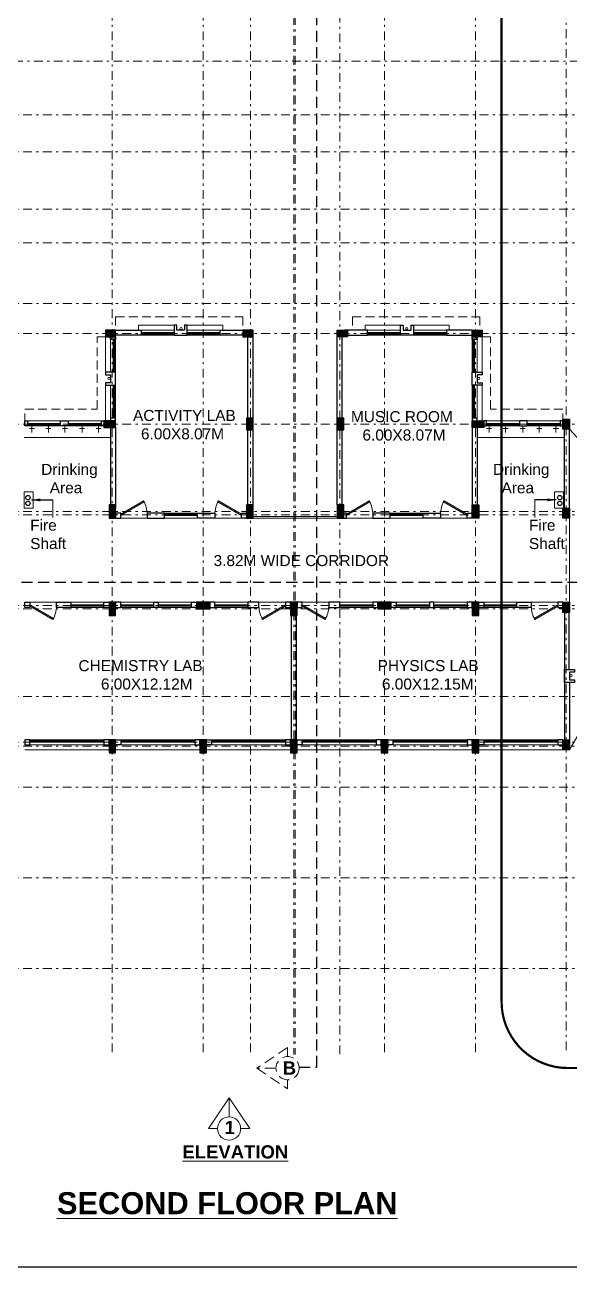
# Model space of a CAD drawing. Header units: millimetres. Extents: x 3614 to 12428, y -844 to 6844.
# Drawn here: x 5654.7 to 5679.4, y -352.7 to -296.4 of the extents above; entities that cross this region are included whole.
import ezdxf

# ---------------------------------------------------------------- set-up
doc = ezdxf.new("R2010")
doc.units = ezdxf.units.MM
doc.header["$LTSCALE"] = 40
doc.header["$MEASUREMENT"] = 0
for name, pattern in [('DASHDOT', [1, 0.5, -0.25, 0, -0.25]), ('DASHED', [0.75, 0.5, -0.25]), ('DASHED2', [0.375, 0.25, -0.125])]:
    doc.linetypes.add(name, pattern=pattern)
doc.layers.get('0').update_dxf_attribs({"linetype": 'CONTINUOUS', "lineweight": 20})
for name, color, linetype, lineweight in [('Beam', 254, 'CONTINUOUS', 25), ('CLL LEV.', 15, 'CONTINUOUS', 18), ('Column', 252, 'CONTINUOUS', 30), ('Column Hatch', 253, 'CONTINUOUS', 13), ('Dim', 220, 'CONTINUOUS', 15), ('Door', 54, 'CONTINUOUS', 18), ('EXPANSION JOINT', 248, 'CONTINUOUS', 20), ('Fixture', 44, 'CONTINUOUS', 15), ('GRID', 134, 'DASHDOT', 13), ('Hidden', 30, 'DASHED', 18), ('LINE', 22, 'CONTINUOUS', 13), ('Railing', 23, 'CONTINUOUS', 18), ('Section', 72, 'DASHED2', 30), ('Services', 1, 'DASHED', 30), ('TEXT', 7, 'CONTINUOUS', 20), ('Ventilator', 6, 'DASHED', 18), ('Wall', 7, 'CONTINUOUS', 30), ('Window', 150, 'CONTINUOUS', 15), ('Window-Wall', 7, 'CONTINUOUS', 18)]:
    doc.layers.add(name, color=color, linetype=linetype, lineweight=lineweight)
doc.styles.add('DIM', font='arial.ttf')
doc.styles.add('L120', font='simplex.shx', dxfattribs={"height": 1})
doc.styles.get("Standard").update_dxf_attribs({"font": 'txt.shx', "height": 0.03937})
doc.styles.add('Tabrej', font='GOTHIC.TTF')
doc.styles.add('Tabrej.', font='GOTHIC.TTF', dxfattribs={"height": 1})
doc.dimstyles.get("Standard").update_dxf_attribs({"dimtxt": 0.18, "dimasz": 0.18, "dimexe": 0.18, "dimexo": 0.0625, "dimgap": 0.09, "dimtad": 0, "dimtih": 1, "dimtoh": 1, "dimdec": 4, "dimzin": 0, "dimdsep": 46, "dimtxsty": 'Standard', "dimcen": 0.09, "dimadec": 0, "dimazin": 0, "dimtfac": 1, "dimtdec": 4, "dimtofl": 0, "dimtmove": 0, "dimatfit": 3, "dimfxl": 0, "dimtolj": 1, "dimtzin": 0, "dimarcsym": 0})

# ---------------------------------------------------------------- blocks, each defined once
blk = doc.blocks.new('VENT 2')
at = {"layer": 'Ventilator', "linetype": 'Continuous', "ltscale": 0.02}
for p, q in [((0, 0.182), (1.5, 0.182)), ((0, 0.152), (1.5, 0.152))]:
    blk.add_line(p, q, dxfattribs=at)
at = {"layer": 'Window-Wall'}
for p, q in [((0, 0.23), (1.5, 0.23)), ((0, 0), (0, 0.23)), ((0, 0.115), (1.5, 0.115)), ((1.5, 0), (0, 0)), ((1.5, 0.23), (1.5, 0))]:
    blk.add_line(p, q, dxfattribs=at)
blk = doc.blocks.new('*U18')
for p, q in [((0, 0), (0, -6)), ((40, 0), (40, -6))]:
    blk.add_line(p, q)
blk.add_lwpolyline([(0, 0), (34.6, 20), (35.5, 18.5), (0.9, -1.5)], close=True)
blk.add_arc((0, 0), 40, 0, 30)
blk = doc.blocks.new('DOOR1')
at = {"layer": 'Door'}
blk.add_line((0, 0), (1.2, 0), dxfattribs=at)
at = {"layer": 'Door', "xscale": 0.0300000000000013, "yscale": 0.0300000000000013, "zscale": 0.0300000000000013}
blk.add_blockref('*U18', (0, 0.18), dxfattribs=at)
blk = doc.blocks.new('windoe 3')
at = {"layer": 'CLL LEV.'}
blk.add_line((3.585, -0.23), (-0.23, -0.23), dxfattribs=at)
at = {"layer": 'Window'}
for p, q in [((3.355, 0.179), (0, 0.179)), ((3.355, 0.149), (0, 0.149))]:
    blk.add_line(p, q, dxfattribs=at)
at = {"layer": 'Window-Wall'}
blk.add_line((3.355, 0.115), (0, 0.115), dxfattribs=at)
at = {"layer": 'Window-Wall', "ltscale": 0.05}
blk.add_lwpolyline([(0, 0), (3.355, 0), (3.355, 0.23), (0, 0.23)], close=True, dxfattribs=at)
blk = doc.blocks.new('SHAFT2')
at = {"layer": 'Fixture'}
blk.add_circle((0.302, 0.307), 0.05, dxfattribs=at)
at = {"layer": 'Wall'}
blk.add_lwpolyline([(0, 0.585), (0.46, 0.585), (0.46, 0.47), (0.23, 0.47), (0.23, 0.115), (0.46, 0.115), (0.46, 0), (0, 0), (0, 0.585)], dxfattribs=at)
blk = doc.blocks.new('COLUMN 546')
at = {"layer": 'Column Hatch'}
h = blk.add_hatch(color=0, dxfattribs=at)
h.dxf.hatch_style = 1
h.paths.add_polyline_path([(0, 0), (0.3, 0), (0.3, 0.46), (0, 0.46)])
at = {"layer": 'Column'}
for p, q in [((0.3, 0.46), (0, 0.46)), ((0, 0.46), (0, 0)), ((0, 0), (0.3, 0)), ((0.3, 0), (0.3, 0.46))]:
    blk.add_line(p, q, dxfattribs=at)
blk = doc.blocks.new('WINDOW 1')
at = {"layer": 'CLL LEV.'}
for p, q in [((-0.115, -0.23), (-0.115, -0.46)), ((-0.115, -0.46), (1.615, -0.46)), ((1.615, -0.23), (1.615, -0.46))]:
    blk.add_line(p, q, dxfattribs=at)
at = {"layer": 'Window'}
for p, q in [((0, -0.051), (1.5, -0.051)), ((0, -0.081), (1.5, -0.081))]:
    blk.add_line(p, q, dxfattribs=at)
at = {"layer": 'Window-Wall'}
for p, q in [((0, 0), (1.5, 0)), ((0, -0.23), (0, 0)), ((1.5, 0), (1.5, -0.23)), ((0, -0.115), (1.5, -0.115)), ((1.5, -0.23), (0, -0.23))]:
    blk.add_line(p, q, dxfattribs=at)
blk = doc.blocks.new('colm 600')
at = {"layer": 'Column Hatch'}
h = blk.add_hatch(color=0, dxfattribs=at)
h.dxf.hatch_style = 1
h.paths.add_polyline_path([(5460.775, -628.796), (5460.475, -628.796), (5460.475, -629.396), (5460.775, -629.396)])
at = {"layer": 'Column'}
for p, q in [((5460.775, -628.796), (5460.475, -628.796)), ((5460.475, -628.796), (5460.475, -629.396)), ((5460.775, -629.396), (5460.775, -628.796)), ((5460.475, -629.396), (5460.775, -629.396))]:
    blk.add_line(p, q, dxfattribs=at)
blk = doc.blocks.new('COLM 530')
at = {"layer": 'Column Hatch'}
h = blk.add_hatch(color=0, dxfattribs=at)
h.dxf.hatch_style = 1
h.paths.add_polyline_path([(5443.518, -633.795), (5443.218, -633.795), (5443.218, -634.325), (5443.518, -634.325)])
at = {"layer": 'Column'}
for p, q in [((5443.518, -633.795), (5443.218, -633.795)), ((5443.218, -633.795), (5443.218, -634.325)), ((5443.518, -634.325), (5443.518, -633.795)), ((5443.218, -634.325), (5443.518, -634.325))]:
    blk.add_line(p, q, dxfattribs=at)
blk = doc.blocks.new('PROJ FNVJ')
at = {"layer": 'Hidden', "ltscale": 0.02}
for p, q in [((5461.628, -603.619), (5467.398, -603.619)), ((5461.628, -603.619), (5461.628, -604.221)), ((5467.398, -603.619), (5467.398, -604.221))]:
    blk.add_line(p, q, dxfattribs=at)
blk = doc.blocks.new('drt')
at = {"layer": 'TEXT', "ltscale": 0.05}
for p, q in [((44.942, -30.84), (45.881, -29.442)), ((45.881, -30.314), (45.881, -29.442)), ((45.881, -29.442), (46.819, -30.84)), ((44.942, -30.84), (45.355, -30.84)), ((46.407, -30.84), (46.819, -30.84))]:
    blk.add_line(p, q, dxfattribs=at)
blk.add_circle((45.881, -30.84), 0.526, dxfattribs=at)
at = {"layer": 'TEXT', "insert": (45.684, -30.492), "char_height": 0.6, "attachment_point": 1, "rotation": 359.4813, "style": 'Tabrej.'}
blk.add_mtext_dynamic_manual_height_columns('{\\fArial|b1|i0|c0|p34;1}', width=20.54056, gutter_width=5, heights=[0], dxfattribs=at)
at = {"layer": 'TEXT', "insert": (43.767, -31.598), "char_height": 0.6, "attachment_point": 1, "style": 'Tabrej.'}
blk.add_mtext_dynamic_manual_height_columns('{\\fArial|b1|i0|c0|p34;\\LELEVATION }', width=20.54056, gutter_width=5, heights=[0], dxfattribs=at)
blk = doc.blocks.new('BDHVBFH')
at = {"layer": 'Section', "color": 7, "linetype": 'ByBlock', "lineweight": 20, "ltscale": 0.05}
for p, q in [((5432.399, -574.787), (5431.461, -576.186)), ((5432.399, -575.66), (5432.399, -574.787)), ((5433.338, -576.186), (5432.399, -574.787)), ((5431.873, -576.186), (5431.461, -576.186)), ((5433.338, -576.186), (5432.925, -576.186))]:
    blk.add_line(p, q, dxfattribs=at)
blk.add_circle((5432.399, -576.186), 0.526, dxfattribs=at)
blk = doc.blocks.new('SECT BB')
at = {"layer": 'Section', "ltscale": 0.05}
for p, q in [((5469.946, -289.614), (5470.752, -289.614)), ((5470.752, -343.655), (5470.752, -289.614)), ((5469.946, -343.655), (5470.752, -343.655))]:
    blk.add_line(p, q, dxfattribs=at)
at = {"layer": 'Section', "rotation": 90}
for p in [(4893.237, -5721.963), (4893.237, -5776.106)]:
    blk.add_blockref('BDHVBFH', p, dxfattribs=at)
at = {"layer": 'Section', "char_height": 0.6, "attachment_point": 1, "rotation": 1.0017, "style": 'Tabrej'}
for insert in [(5469.197, -289.257), (5469.197, -343.405)]:
    blk.add_mtext_dynamic_manual_height_columns('{\\fArial|b1|i0|c0|p34;B}', width=20.54056, gutter_width=5, heights=[0], dxfattribs=dict(at, insert=insert))
blk = doc.blocks.new('SEC AA')
at = {"layer": 'Section', "ltscale": 0.05}
blk.add_line((5428.116, -321.664), (5509.295, -321.664), dxfattribs=at)
blk = doc.blocks.new('GRID TY6')
at = {"layer": 'GRID', "lineweight": 18, "ltscale": 0.02}
for p, q in [((5461.4778, -290.0307), (5461.4778, -340.9309)), ((5465.5928, -290.0307), (5465.5928, -340.9309)), ((5473.8228, -290.0307), (5473.8228, -340.9309)), ((5477.9378, -290.0307), (5477.9378, -340.9309)), ((5469.7078, -290.2417), (5469.7078, -340.9309)), ((5482.0528, -291.7377), (5482.0528, -340.9309)), ((5432.7255, -295.8856), (5508.2295, -295.8856)), ((5508.2295, -300.0006), (5432.7255, -300.0006)), ((5508.2295, -304.1156), (5432.7249, -304.1156)), ((5508.2295, -308.2306), (5432.7255, -308.2306)), ((5508.2295, -312.3456), (5432.7255, -312.3456)), ((5508.2295, -316.3106), (5433.2737, -316.3106)), ((5508.2295, -316.4606), (5433.2827, -316.4606)), ((5508.2295, -320.5756), (5433.2737, -320.5756)), ((5508.2295, -320.7256), (5433.2827, -320.7256)), ((5508.2295, -324.6906), (5432.7255, -324.6906)), ((5508.2295, -326.7706), (5433.2737, -326.7706)), ((5508.2295, -326.9556), (5433.2454, -326.9556)), ((5508.2295, -328.8056), (5432.7255, -328.8056)), ((5508.2295, -332.9206), (5432.7255, -332.9206)), ((5508.2295, -337.0356), (5432.7255, -337.0356))]:
    blk.add_line(p, q, dxfattribs=at)
at = {"layer": 'GRID', "color": 190, "lineweight": 18, "ltscale": 0.02}
for p, q in [((5467.7428, -290.0307), (5467.7428, -341.0225)), ((5471.7878, -290.1224), (5471.7878, -341.0225)), ((5469.7653, -290.2392), (5469.7653, -340.9309)), ((5508.2295, -298.3106), (5432.3268, -298.3106)), ((5508.2295, -302.5959), (5432.6614, -302.5959)), ((5508.2388, -306.8766), (5432.6783, -306.8766))]:
    blk.add_line(p, q, dxfattribs=at)

msp = doc.modelspace()

# ---------------------------------------------------------------- linework, layer by layer
at = {"layer": 'Beam', "ltscale": 0.05}
msp.add_lwpolyline([(5375.2505, -262.6934), (6008.3008, -262.6934), (6008.3008, -352.7314), (5375.2505, -352.7314)], close=True, dxfattribs=at)
at = {"layer": 'CLL LEV.'}
for p, q in [((5658.5649, -312.6191), (5658.3349, -312.6191)), ((5658.3349, -312.6191), (5658.3349, -314.3491)), ((5675.1849, -312.6191), (5675.4149, -312.6191)), ((5675.4149, -312.6191), (5675.4149, -314.3491))]:
    msp.add_line(p, q, dxfattribs=at)
at = {"layer": 'Dim'}
for p, q in [((5655.9457, -317.9359), (5655.9457, -318.7297)), ((5677.8041, -317.9359), (5677.8041, -318.7297))]:
    msp.add_line(p, q, dxfattribs=at)
at = {"layer": 'Dim', "color": 1, "linetype": 'DASHDOT', "ltscale": 0.05, "const_width": 0.1}
msp.add_lwpolyline([(5679.2934, -289.9779), (5706.3857, -289.9779, -0.4142136), (5709.3857, -292.9779), (5709.3857, -340.7006, -0.4142136), (5706.3857, -343.7006), (5679.2934, -343.7006, -0.4142136), (5676.2934, -340.7006), (5676.2934, -292.9779, -0.4142136)], format="xyb", close=True, dxfattribs=at)
at = {"layer": 'EXPANSION JOINT', "linetype": 'ByBlock', "ltscale": 0.05}
msp.add_line((5679.3699, -318.7641), (5679.3699, -322.5791), dxfattribs=at)
at = {"layer": 'Fixture', "linetype": 'ByBlock', "ltscale": 0.05}
for p, q in [((5655.1149, -314.7005), (5654.8849, -314.7005)), ((5654.9999, -314.5791), (5654.9999, -314.8791)), ((5655.8649, -314.7005), (5655.6349, -314.7005)), ((5655.7499, -314.5791), (5655.7499, -314.8791)), ((5656.6149, -314.7005), (5656.3849, -314.7005)), ((5656.4999, -314.5791), (5656.4999, -314.8791)), ((5657.3899, -314.7005), (5657.1599, -314.7005)), ((5657.2749, -314.5791), (5657.2749, -314.8791)), ((5658.1399, -314.7005), (5657.9099, -314.7005)), ((5658.0249, -314.5791), (5658.0249, -314.8791)), ((5675.6113, -314.7005), (5675.8413, -314.7005)), ((5675.7263, -314.5791), (5675.7263, -314.8791)), ((5676.3613, -314.7005), (5676.5913, -314.7005)), ((5676.4763, -314.5791), (5676.4763, -314.8791)), ((5677.1363, -314.7005), (5677.3663, -314.7005)), ((5677.2513, -314.5791), (5677.2513, -314.8791)), ((5677.8863, -314.7005), (5678.1163, -314.7005)), ((5678.0013, -314.5791), (5678.0013, -314.8791)), ((5678.6363, -314.7005), (5678.8663, -314.7005)), ((5678.7513, -314.5791), (5678.7513, -314.8791)), ((5658.5649, -315.1109), (5654.6449, -315.1109)), ((5675.1863, -315.1109), (5679.1063, -315.1109))]:
    msp.add_line(p, q, dxfattribs=at)
at = {"layer": 'Hidden', "ltscale": 0.02}
for p, q in [((5657.9649, -313.8191), (5657.9649, -310.5341)), ((5657.9649, -310.5341), (5658.5649, -310.5341)), ((5675.7849, -310.5341), (5675.1849, -310.5341)), ((5675.7849, -313.8191), (5675.7849, -310.5341)), ((5654.6813, -314.4191), (5654.6813, -313.8191)), ((5654.6813, -313.8191), (5657.9649, -313.8191)), ((5679.0685, -313.8191), (5675.7849, -313.8191)), ((5679.0685, -314.4191), (5679.0685, -313.8191))]:
    msp.add_line(p, q, dxfattribs=at)
at = {"layer": 'LINE', "linetype": 'ByBlock', "ltscale": 0.05}
for points in [[(5655.0615, -317.5677), (5654.6449, -317.5677), (5654.6449, -318.3041), (5655.0615, -318.3041)], [(5678.6883, -317.5677), (5679.1049, -317.5677), (5679.1049, -318.3041), (5678.6883, -318.3041)]]:
    msp.add_lwpolyline(points, close=True, dxfattribs=at)
at = {"layer": 'Railing', "ltscale": 0.05}
for p, q in [((5665.0249, -318.6841), (5668.8399, -318.6842)), ((5665.0249, -318.7641), (5668.8399, -318.7642))]:
    msp.add_line(p, q, dxfattribs=at)
at = {"layer": 'Services', "linetype": 'ByBlock', "ltscale": 0.05}
for centre in [(5654.8183, -317.8339), (5678.9315, -317.8339), (5654.8183, -318.0941), (5678.9315, -318.0941)]:
    msp.add_circle(centre, 0.1, dxfattribs=at)
at = {"layer": 'Wall', "ltscale": 0.05}
for p, q in [((5664.7949, -318.1641), (5664.7949, -310.5341)), ((5665.0249, -318.1641), (5665.0249, -310.5341)), ((5668.8399, -318.1641), (5668.8399, -310.5341)), ((5669.0699, -318.1641), (5669.0699, -310.5341)), ((5658.5649, -314.6491), (5658.5649, -318.3041)), ((5658.7949, -314.6491), (5658.7949, -318.3041)), ((5674.9549, -314.6491), (5674.9549, -318.3041)), ((5675.1849, -314.6491), (5675.1849, -318.3041)), ((5665.0249, -318.3042), (5664.7949, -318.3042)), ((5668.8399, -318.3042), (5669.0699, -318.3042)), ((5666.764, -328.8091), (5666.764, -322.8791)), ((5666.9899, -328.8091), (5666.9899, -322.8791))]:
    msp.add_line(p, q, dxfattribs=at)
at = {"layer": 'Wall', "linetype": 'ByBlock', "ltscale": 0.05}
for p, q in [((5679.1399, -318.3841), (5679.1399, -314.6609)), ((5679.3699, -318.3041), (5679.3699, -314.7291))]:
    msp.add_line(p, q, dxfattribs=at)
at = {"layer": 'Wall'}
for p, q in [((5679.1399, -323.0391), (5679.1399, -328.8091)), ((5679.3349, -323.0391), (5679.3349, -325.6316)), ((5679.3699, -326.2166), (5679.3699, -328.8091))]:
    msp.add_line(p, q, dxfattribs=at)
for points in [[(5658.7949, -310.2341), (5659.9485, -310.2341), (5659.9485, -310.4641), (5658.7949, -310.4641), (5658.7949, -310.2341)], [(5663.5335, -310.2341), (5664.5649, -310.2341), (5664.5649, -310.4641), (5663.5335, -310.4641), (5663.5335, -310.2341)], [(5670.2163, -310.2341), (5669.1849, -310.2341), (5669.1849, -310.4641), (5670.2163, -310.4641), (5670.2163, -310.2341)], [(5674.9549, -310.2341), (5673.8013, -310.2341), (5673.8013, -310.4641), (5674.9549, -310.4641), (5674.9549, -310.2341)], [(5658.5649, -310.5341), (5658.5649, -310.6491), (5658.7949, -310.6491), (5658.7949, -310.5341), (5658.5649, -310.5341)], [(5658.5649, -310.6491), (5658.5649, -310.5341), (5658.7949, -310.5341), (5658.7949, -310.6491), (5658.5649, -310.6491)], [(5675.1849, -310.5341), (5675.1849, -310.6491), (5674.9549, -310.6491), (5674.9549, -310.5341), (5675.1849, -310.5341)], [(5675.1849, -310.6491), (5675.1849, -310.5341), (5674.9549, -310.5341), (5674.9549, -310.6491), (5675.1849, -310.6491)], [(5654.6799, -314.5791), (5654.6799, -314.3491), (5654.7963, -314.3491), (5654.7963, -314.5791), (5654.6799, -314.5791)], [(5656.2963, -314.5791), (5656.2963, -314.3491), (5656.6499, -314.3491), (5656.6499, -314.5791), (5656.2963, -314.5791)], [(5658.1499, -314.5791), (5658.1499, -314.3491), (5658.2663, -314.3491), (5658.2663, -314.5791), (5658.1499, -314.5791)], [(5658.5649, -314.2341), (5658.5649, -314.3491), (5658.7949, -314.3491), (5658.7949, -314.2341), (5658.5649, -314.2341)], [(5675.1849, -314.3491), (5675.1849, -314.2341), (5674.9549, -314.2341), (5674.9549, -314.3491), (5675.1849, -314.3491)], [(5675.6013, -314.5791), (5675.6013, -314.3491), (5675.4849, -314.3491), (5675.4849, -314.5791), (5675.6013, -314.5791)], [(5677.4549, -314.5791), (5677.4549, -314.3491), (5677.1013, -314.3491), (5677.1013, -314.5791), (5677.4549, -314.5791)], [(5679.0713, -314.5791), (5679.0713, -314.3491), (5678.9549, -314.3491), (5678.9549, -314.5791), (5679.0713, -314.5791)], [(5658.7949, -318.5341), (5658.7949, -318.7641), (5659.0249, -318.7641), (5659.0249, -318.5341), (5658.7949, -318.5341)], [(5660.2249, -318.5341), (5660.2249, -318.7641), (5661.0072, -318.7641), (5661.0072, -318.5341), (5660.2249, -318.5341)], [(5663.2949, -318.5342), (5663.2949, -318.7642), (5662.5072, -318.7642), (5662.5072, -318.5342), (5663.2949, -318.5342)], [(5664.7249, -318.5342), (5664.7249, -318.7642), (5664.4949, -318.7642), (5664.4949, -318.5342), (5664.7249, -318.5342)], [(5669.0249, -318.5342), (5669.0249, -318.7642), (5669.2549, -318.7642), (5669.2549, -318.5342), (5669.0249, -318.5342)], [(5670.4549, -318.5342), (5670.4549, -318.7642), (5671.2427, -318.7642), (5671.2427, -318.5342), (5670.4549, -318.5342)], [(5673.5249, -318.5341), (5673.5249, -318.7641), (5672.7427, -318.7641), (5672.7427, -318.5341), (5673.5249, -318.5341)], [(5674.9549, -318.5341), (5674.9549, -318.7641), (5674.7249, -318.7641), (5674.7249, -318.5341), (5674.9549, -318.5341)], [(5654.6799, -322.8091), (5654.6799, -322.5791), (5654.9099, -322.5791), (5654.9099, -322.8091), (5654.6799, -322.8091)], [(5656.1099, -322.8091), (5656.1099, -322.5791), (5656.7649, -322.5791), (5656.7649, -322.8091), (5656.1099, -322.8091)], [(5658.2649, -322.8091), (5658.2649, -322.5791), (5658.4949, -322.5791), (5658.4949, -322.8091), (5658.2649, -322.8091)], [(5659.0249, -322.8091), (5659.0249, -322.5791), (5658.7949, -322.5791), (5658.7949, -322.8091), (5659.0249, -322.8091)], [(5660.5249, -322.8091), (5660.5249, -322.5791), (5660.7299, -322.5791), (5660.7299, -322.8091), (5660.5249, -322.8091)], [(5662.2299, -322.8091), (5662.2299, -322.5791), (5662.4599, -322.5791), (5662.4599, -322.8091), (5662.2299, -322.8091)], [(5663.2899, -322.8091), (5663.2899, -322.5791), (5663.0599, -322.5791), (5663.0599, -322.8091), (5663.2899, -322.8091)], [(5665.2949, -322.8091), (5665.2949, -322.5791), (5664.7899, -322.5791), (5664.7899, -322.8091), (5665.2949, -322.8091)], [(5666.7249, -322.8091), (5666.7249, -322.5791), (5666.4949, -322.5791), (5666.4949, -322.8091), (5666.7249, -322.8091)], [(5667.2549, -322.8091), (5667.2549, -322.5791), (5667.0249, -322.5791), (5667.0249, -322.8091), (5667.2549, -322.8091)], [(5668.9599, -322.8091), (5668.9599, -322.5791), (5668.4549, -322.5791), (5668.4549, -322.8091), (5668.9599, -322.8091)], [(5670.6899, -322.8091), (5670.6899, -322.5791), (5670.4599, -322.5791), (5670.4599, -322.8091), (5670.6899, -322.8091)], [(5671.2899, -322.8091), (5671.2899, -322.5791), (5671.5199, -322.5791), (5671.5199, -322.8091), (5671.2899, -322.8091)], [(5674.9549, -322.8091), (5674.9549, -322.5791), (5674.7249, -322.5791), (5674.7249, -322.8091), (5674.9549, -322.8091)], [(5675.2549, -322.809), (5675.2549, -322.579), (5675.4849, -322.579), (5675.4849, -322.809), (5675.2549, -322.809)], [(5676.9849, -322.809), (5676.9849, -322.579), (5677.6399, -322.579), (5677.6399, -322.809), (5676.9849, -322.809)], [(5679.0699, -322.8091), (5679.0699, -322.5791), (5678.8399, -322.5791), (5678.8399, -322.8091), (5679.0699, -322.8091)], [(5654.9099, -329.0391), (5654.9099, -328.8091), (5654.6799, -328.8091), (5654.6799, -329.0391), (5654.9099, -329.0391)], [(5658.4949, -329.0391), (5658.4949, -328.8091), (5658.2649, -328.8091), (5658.2649, -329.0391), (5658.4949, -329.0391)], [(5658.7949, -329.0391), (5658.7949, -328.8091), (5659.0249, -328.8091), (5659.0249, -329.0391), (5658.7949, -329.0391)], [(5662.6099, -329.0391), (5662.6099, -328.8091), (5662.3799, -328.8091), (5662.3799, -329.0391), (5662.6099, -329.0391)], [(5662.9099, -329.0391), (5662.9099, -328.8091), (5663.1399, -328.8091), (5663.1399, -329.0391), (5662.9099, -329.0391)], [(5666.7249, -329.0391), (5666.7249, -328.8091), (5666.4949, -328.8091), (5666.4949, -329.0391), (5666.7249, -329.0391)], [(5667.0249, -329.0391), (5667.0249, -328.8091), (5667.2549, -328.8091), (5667.2549, -329.0391), (5667.0249, -329.0391)], [(5670.8399, -329.0391), (5670.8399, -328.8091), (5670.6099, -328.8091), (5670.6099, -329.0391), (5670.8399, -329.0391)], [(5671.1399, -329.0391), (5671.1399, -328.8091), (5671.3699, -328.8091), (5671.3699, -329.0391), (5671.1399, -329.0391)], [(5674.9549, -329.0391), (5674.9549, -328.8091), (5674.7249, -328.8091), (5674.7249, -329.0391), (5674.9549, -329.0391)], [(5675.2549, -329.0391), (5675.2549, -328.8091), (5675.4849, -328.8091), (5675.4849, -329.0391), (5675.2549, -329.0391)], [(5679.0699, -329.0391), (5679.0699, -328.8091), (5678.8399, -328.8091), (5678.8399, -329.0391), (5679.0699, -329.0391)]]:
    msp.add_lwpolyline(points, dxfattribs=at)
at = {"layer": 'Wall', "ltscale": 0.05}
msp.add_lwpolyline([(5673.0199, -322.8091), (5673.2249, -322.8091), (5673.2249, -322.5791), (5673.0199, -322.5791)], close=True, dxfattribs=at)
at = {"layer": 'Window-Wall'}
for p, q in [((5658.5649, -312.7341), (5658.7949, -312.7341)), ((5675.1849, -312.7341), (5674.9549, -312.7341)), ((5654.9099, -328.8091), (5654.9099, -329.0391)), ((5658.4949, -329.0391), (5658.4949, -328.8091))]:
    msp.add_line(p, q, dxfattribs=at)
at = {"layer": 'Window-Wall', "linetype": 'DASHED', "ltscale": 0.05}
for p, q in [((5679.3699, -314.7291), (5683.0249, -318.6841)), ((5679.3699, -329.2691), (5683.0249, -322.8791))]:
    msp.add_line(p, q, dxfattribs=at)

# ---------------------------------------------------------------- block references
for name, p in [('GRID TY6', (197.1671, -2.1555)), ('COLM 530', (221.5071, 319.5608)), ('COLM 530', (225.6221, 319.5608)), ('colm 600', (198.0198, 310.6317)), ('colm 600', (204.2498, 310.6317)), ('colm 600', (208.3648, 310.6316)), ('colm 600', (198.0198, 306.2167)), ('colm 600', (206.2498, 306.2167)), ('colm 600', (214.4798, 306.2167)), ('colm 600', (198.0198, 299.9867)), ('colm 600', (202.1348, 299.9867)), ('colm 600', (206.2498, 299.9867)), ('colm 600', (210.3648, 299.9867)), ('colm 600', (214.4798, 299.9867))]:
    msp.add_blockref(name, p)
at = {"color": 7, "extrusion": (0, 0, -1), "xscale": -1, "zscale": -1, "rotation": 270}
for p in [(-5658.7949, -310.5341), (-5665.0249, -310.5341)]:
    msp.add_blockref('COLUMN 546', p, dxfattribs=at)
at = {"linetype": 'ByBlock', "extrusion": (0, 0, -1), "zscale": -1, "rotation": 89.99999999993977}
msp.add_blockref('SHAFT2', (-5661.4485, -310.4641), dxfattribs=at)
at = {"color": 7, "extrusion": (0, 0, -1), "zscale": -1}
for p, rotation in [((-5668.8399, -310.5341), 90.00000000000004), ((-5674.9549, -310.5341), 90.00000000000004), ((-5679.0699, -322.5791), 180), ((-5679.0699, -328.8091), 180)]:
    msp.add_blockref('COLUMN 546', p, dxfattribs=dict(at, rotation=rotation))
at = {"linetype": 'ByBlock', "extrusion": (0, 0, -1), "xscale": -1, "zscale": -1, "rotation": 270.0000000000603}
msp.add_blockref('SHAFT2', (-5672.3013, -310.4641), dxfattribs=at)
at = {"linetype": 'ByBlock', "extrusion": (0, 0, -1), "zscale": -1}
msp.add_blockref('SHAFT2', (-5658.7949, -312.7341), dxfattribs=at)
at = {"linetype": 'ByBlock', "extrusion": (0, 0, -1), "xscale": -1, "zscale": -1}
for p in [(-5674.9549, -312.7341), (-5679.1399, -326.2166)]:
    msp.add_blockref('SHAFT2', p, dxfattribs=at)
at = {"rotation": 270}
for name, p in [('COLM 530', (6292.5898, 5128.8687)), ('colm 600', (6291.8557, 5137.896)), ('colm 600', (6300.0857, 5137.896))]:
    msp.add_blockref(name, p, dxfattribs=at)
at = {"xscale": -1, "rotation": 90}
msp.add_blockref('COLM 530', (5041.1601, 5128.8687), dxfattribs=at)
at = {"color": 7, "extrusion": (0, 0, -1), "zscale": -1}
for p in [(-5679.3699, -314.7291), (-5679.3699, -318.7641)]:
    msp.add_blockref('COLUMN 546', p, dxfattribs=at)
at = {"xscale": -1}
msp.add_blockref('colm 600', (11135.73, 310.6317), dxfattribs=at)
at = {"layer": 'CLL LEV.'}
for p, rotation in [((5661.4485, -310.4641), 180.0000000000602), ((5663.5335, -310.4641), 180.0000000000602), ((5658.7949, -310.6491), 269.9999999999999)]:
    msp.add_blockref('WINDOW 1', p, dxfattribs=dict(at, rotation=rotation))
at = {"layer": 'CLL LEV.', "xscale": -1}
for p, rotation in [((5670.2163, -310.4641), 180), ((5672.3013, -310.4641), 180), ((5674.9549, -310.6491), 90.00000000000004), ((5658.7949, -314.2341), 270.0000000000001), ((5674.9549, -312.7341), 90.00000000000004)]:
    msp.add_blockref('WINDOW 1', p, dxfattribs=dict(at, rotation=rotation))
at = {"layer": 'Hidden'}
for p in [(197.1671, 293.9867), (207.9021, 293.9867)]:
    msp.add_blockref('PROJ FNVJ', p, dxfattribs=at)
at = {"layer": 'Section'}
for name in ['SECT BB', 'SEC AA']:
    msp.add_blockref(name, (197.1671, 0), dxfattribs=at)
at = {"layer": 'Wall'}
for name, p in [('drt', (5618.0567, -315.6044)), ('DOOR1', (5659.0249, -318.7641))]:
    msp.add_blockref(name, p, dxfattribs=at)
at = {"layer": 'Wall', "extrusion": (0, 0, -1), "xscale": -1, "zscale": -1, "rotation": 180}
for p in [(-5656.2963, -314.3491), (-5658.1499, -314.3491)]:
    msp.add_blockref('VENT 2', p, dxfattribs=at)
at = {"layer": 'Wall', "extrusion": (0, 0, -1), "zscale": -1, "rotation": 180}
for p in [(-5675.6013, -314.3491), (-5677.4549, -314.3491), (-5660.7299, -322.5791)]:
    msp.add_blockref('VENT 2', p, dxfattribs=at)
at = {"layer": 'Wall', "extrusion": (0, 0, -1), "zscale": -1}
for name, p in [('DOOR1', (-5664.4949, -318.7642)), ('VENT 2', (-5662.5072, -318.7641))]:
    msp.add_blockref(name, p, dxfattribs=at)
at = {"layer": 'Wall', "extrusion": (0, 0, -1), "xscale": -1, "zscale": -1}
for name, p in [('DOOR1', (-5669.2549, -318.7642)), ('VENT 2', (-5671.2427, -318.7641))]:
    msp.add_blockref(name, p, dxfattribs=at)
at = {"layer": 'Wall', "xscale": -1}
msp.add_blockref('DOOR1', (5674.7249, -318.7641), dxfattribs=at)
at = {"layer": 'Wall', "xscale": -1, "rotation": 180}
for name, p in [('DOOR1', (5654.9099, -322.5791)), ('VENT 2', (5656.7649, -322.5791)), ('DOOR1', (5667.2549, -322.5791)), ('VENT 2', (5671.5199, -322.5791)), ('VENT 2', (5675.4849, -322.579))]:
    msp.add_blockref(name, p, dxfattribs=at)
at = {"layer": 'Wall', "rotation": 180}
for name, p in [('VENT 2', (5660.5249, -322.5791)), ('VENT 2', (5664.7899, -322.5791)), ('DOOR1', (5666.4949, -322.5791)), ('VENT 2', (5670.4599, -322.5791)), ('VENT 2', (5674.7249, -322.5791)), ('DOOR1', (5678.8399, -322.5791))]:
    msp.add_blockref(name, p, dxfattribs=at)
at = {"layer": 'Wall', "linetype": 'ByBlock'}
for p in [(5654.9099, -329.0391), (5659.0249, -329.0391), (5663.1399, -329.0391), (5667.2549, -329.0391), (5671.3699, -329.0391), (5675.4849, -329.0391)]:
    msp.add_blockref('windoe 3', p, dxfattribs=at)

# ---------------------------------------------------------------- texts
at = {"layer": 'TEXT', "attachment_point": 1, "style": 'DIM'}
for s, width, insert, char_height in [('\\pi0.026653; ACTIVITY LAB\\P\\pi0;   6.00X8.07M', 4.868108, (5659.363, -313.8561), 0.5), ('\\pi2.4751;  \\P\\pi0.19268;  MUSIC ROOM\\P\\pi0.52113;   6.00X8.07M', 5.338294, (5668.882, -313.0754), 0.5), ('{\\fArial|b0|i0|c0|p34;Drinking\\P  Area}', 19.989683, (5655.4216, -316.3011), 0.5), ('{\\fArial|b0|i0|c0|p34;Drinking\\P  Area}', 19.989683, (5675.9015, -316.3011), 0.5), ('{\\fArial|b0|i0|c0|p34;Fire \\PShaft}', 19.989683, (5654.9225, -318.8301), 0.5), ('{\\fArial|b0|i0|c0|p34;Fire \\PShaft}', 19.989683, (5677.533, -318.8301), 0.5), ('{\\fArial|b0|i0|c0|p34;3.82M WIDE CORRIDOR}', 19.989683, (5663.236, -320.4375), 0.5), ('\\pi1.2368;CHEMISTRY LAB\\P\\pi1.6725;   6.00X12.12M', 8.029465, (5655.8734, -325.2016), 0.5), ('PHYSICS LAB\\P 6.00X12.15M', 8.029465, (5670.6743, -325.2016), 0.5), ('{\\fArial|b1|i0|c0|p34;\\LSECOND FLOOR PLAN}', 20.540561, (5656.1333, -349.3299), 1)]:
    msp.add_mtext_dynamic_manual_height_columns(s, width=width, gutter_width=5, heights=[0], dxfattribs=dict(at, insert=insert, char_height=char_height))

# ---------------------------------------------------------------- leaders
at = {"layer": 'TEXT'}
for points in [[(5654.9825, -317.9359), (5655.9457, -317.9359)], [(5678.7673, -317.9359), (5677.8041, -317.9359)]]:
    msp.add_leader(points, dimstyle='Standard', override={"dimscale": 40, "dimasz": 0.01, "dimgap": 0.09, "dimtad": 0, "dimpost": "'", "dimtxsty": 'L120', "dimarcsym": 1}, dxfattribs=at)

doc.saveas('drawing.dxf')
